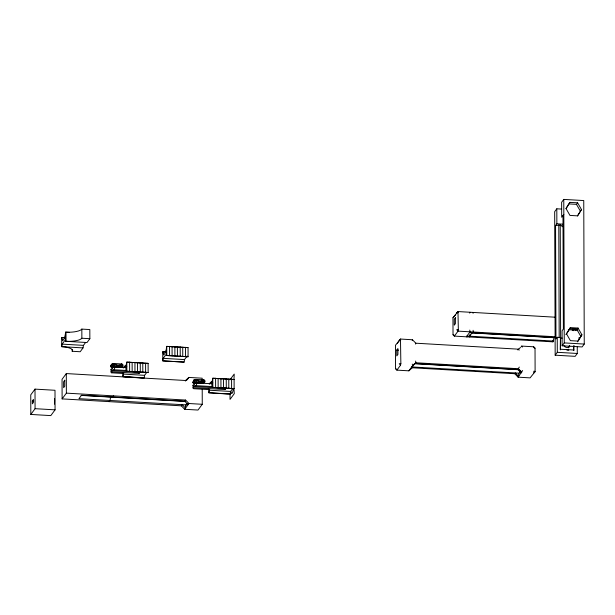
<?xml version="1.0" encoding="UTF-8"?>
<svg xmlns="http://www.w3.org/2000/svg" width="615" height="615" viewBox="0 0 615 615"><rect width="100%" height="100%" fill="white"/><g stroke="black" fill="none" stroke-linecap="round" stroke-linejoin="round"><path stroke-width="0.92" d="M560.45 337.489L560.35 349.75L560.45 337.489L557.252 337.304L555.96 339.05L555.568 225.551L556.859 223.799L556.806 208.8L561.564 209.077M126.821 366.694L126.106 367.647L114.544 367.07A4.766 1.368 -0.2 0 0 111.93 368.024L111.945 370.637A4.766 1.368 -0.2 0 1 114.013 369.769L125.975 370.453L125.952 365.233L123.446 367.493M212.805 382.807L212.09 383.768L196.539 382.953A4.766 1.368 -0.2 0 0 193.925 383.914L193.933 386.52A4.766 1.368 -0.2 0 1 196.001 385.651L211.96 386.566L211.944 381.346L209.431 383.614M89.859 338.696L81.864 338.227A13.622 3.913 -0.2 0 1 69.264 341.371L65.905 341.302L65.867 332.169L69.234 332.238A13.622 3.913 -0.2 0 0 81.833 329.094L89.821 329.563L89.859 338.696L87.015 342.532L65.697 341.294L65.267 339.911L62.138 344.131L61.723 346.668A13.622 3.913 -0.2 0 1 72.201 351.273L80.196 351.742L83.033 347.906L83.456 345.369L85.539 342.555M69.541 332.384L65.667 332.161L64.69 338.073L62.699 340.756L61.692 337.535L64.467 337.697M110.577 397.106L110.024 400.48L109.17 401.633M122.854 366.056L122.854 364.749L121.762 363.957L113.767 363.488L111.646 364.095L111.646 365.402L113.798 367.486L117.688 367.109L118.003 365.172L120.625 364.926L122.854 366.056L121.432 367.27M111.207 369.884A4.766 1.368 -0.2 0 1 111.077 369.177L111.092 371.783A4.766 1.368 -0.2 0 0 111.753 372.813L123.7 373.52L122.854 376.626L141.358 377.902L144.171 377.864L144.587 375.335L146.67 372.521M166.311 351.949L162.76 351.742L163.767 354.97L165.758 352.28L166.742 346.376L188.052 347.613L188.082 356.746L166.773 355.508L166.334 354.125L163.213 358.345L162.791 360.874L184.108 362.112L184.523 359.583L187.129 356.062M204.849 381.938L204.841 380.631L203.75 379.839L195.762 379.378L193.633 379.978L193.64 381.285L195.793 383.368L199.675 382.991L199.998 381.054L202.619 380.808L204.849 381.938L203.427 383.16M193.433 385.936A4.766 1.368 -0.2 0 1 193.072 385.059L193.079 387.673A4.766 1.368 -0.2 0 0 193.74 388.703L209.684 389.633L208.839 392.747L227.35 394.023L230.156 393.984L230.571 391.447L232.662 388.634M233.961 379.67L234.223 374.066L229.964 379.824M397.321 343.324L400.48 339.05L395.46 345.269L395.545 368.746L396.883 370.13L400.573 365.141L400.857 363.457L400.48 339.05L412.473 339.749L415.817 343.201L518.384 349.166L519.229 350.112M456.399 313.696L457.983 311.559L458.336 329.44L458.052 331.124L454.362 336.113L453.024 334.729L452.963 317.771L457.983 311.559L555.606 317.225M469.86 334.506L469.583 336.197L472.135 332.746M453.024 334.729L454.07 335.19L454.362 336.113L552.931 341.84L554.061 337.697L471.09 332.876M115.051 367.009L114.059 369.761M197.046 382.891L196.047 385.643M412.211 340.633L412.473 339.749M415.548 344.093L415.817 343.201M469.714 313.143L469.975 312.251M473.043 313.335L473.304 312.443M518.368 376.288L518.099 377.172L530.092 377.871L535.112 371.66L535.027 348.175L533.697 346.791L521.705 346.091L521.136 346.86M117.688 367.109L118.687 367.209L119.456 365.141M199.675 382.991L200.682 383.091L201.451 381.023M111.784 372.828L112.122 372.09M519.283 367.078L517.884 369.5L414.648 363.503L412.088 366.955L519.029 373.167M395.545 368.746L396.59 369.208L396.883 370.13L408.867 370.83L412.188 367.762L514.763 373.72L518.099 377.172L522.627 370.53M200.682 383.091L201.559 383.26L203.75 379.839M565.915 208.623L568.306 204.687M569.921 202.366L566.1 208.662L569.967 215.411L577.662 215.857L581.483 209.561L577.616 202.812L569.921 202.366L568.783 203.903L576.478 204.349L577.616 202.812M577.393 215.95L581.483 209.561M565.892 334.629L570.359 327.611L578.054 328.056L581.921 334.798L578.092 341.102L570.405 340.656L566.538 333.907L570.359 327.611M577.439 341.848L581.921 334.798M35.009 389.118L30.75 394.868L30.819 414.441L50.799 415.602L55.066 409.844L54.996 390.279L35.009 389.118L35.078 408.683L30.819 414.441M32.341 400.934L33.479 399.404L33.487 402.318L32.349 403.847L32.341 400.934L33.671 401.011M202.174 380.07L202.174 378.202L188.851 377.433L185.53 380.5L66.305 373.574L62.046 379.324L62.115 398.897L181.333 405.823L184.677 409.283L197.999 410.051L202.258 404.293L202.212 389.387M62.115 398.897L66.374 393.139L66.305 373.574M125.975 370.453L126.398 369.876L126.836 371.252L148.146 372.498L148.115 363.365L126.798 362.127L126.383 364.657L123.254 368.031M112.576 397.029L113.429 395.876M111.092 371.783L139.067 373.413L139.912 372.26L111.945 370.637M186.975 379.962L188.851 377.433M181.333 405.823L182.186 404.67L185.53 408.129L185.522 405.516L187.052 403.448M186.814 404.939L78.951 398.674L81.511 395.222L184.746 401.218L185.599 400.065L188.943 403.525L202.258 404.293M184.677 409.283L188.943 403.525M211.96 386.566L212.39 385.989L212.821 387.373L234.131 388.611L234.1 379.478L212.79 378.24L212.367 380.77L209.238 384.152M193.079 387.673L225.052 389.526L225.905 388.38L193.933 386.52M396.767 350.066L397.897 348.528L397.92 354.401L396.783 355.931L396.767 350.066L398.543 350.166M408.867 370.83L412.565 365.84L415.886 362.773L518.453 368.731L521.797 372.19M412.188 367.762L412.757 366.994L409.436 370.061M455.346 315.118L452.963 317.771M556.806 208.8L554.676 211.675L555.176 355.186L575.156 356.346L577.285 353.471L577.262 346.906M562.979 215.534L563.378 329.033L562.087 330.778L562.141 345.784L582.121 346.945L584.25 344.069L583.75 200.559L563.771 199.398L561.633 202.274L561.687 217.28L563.817 214.404M469.676 337.005L470.244 336.236L466.347 336.812L470.045 331.823L469.768 330.101M472.804 332.784L473.373 332.015L473.104 330.293M518.384 349.166L517.815 349.927L520.475 347.475M514.763 373.72L515.332 372.951L518.668 376.411L518.66 373.797L520.705 371.037M555.176 355.186L557.305 352.31L557.252 337.304M562.141 345.784L564.27 342.909L563.771 199.398M577.908 330.255L577.108 329.325L578.054 328.056M568.837 329.771L577.439 330.078M120.263 367.609L121.97 365.325L121.962 364.026M121.201 367.347L122.654 365.74L122.654 364.434M203.196 383.23L204.649 381.623L204.641 380.324M573.833 350.273L574.064 345.507M185.338 381.039L187.998 378.579M411.996 366.609L415.886 362.773L415.609 361.051M120.625 364.926L121.762 363.957M111.646 365.402L115.297 364.61L118.003 365.172M121.378 367.47L122.008 367.201M193.64 381.285L197.292 380.5L199.998 381.054M555.568 225.551L560.242 225.021A6.949 1.999 -0.2 0 0 562.195 225.882L562.91 226.812M456.661 312.781L458.275 312.474M399.158 340.279L400.772 339.972M458.336 329.44L456.714 329.74L458.052 331.124L555.676 336.797M400.857 363.457L399.235 363.765L400.573 365.141M568.298 329.702L568.975 329.586M569.421 328.879L569.928 328.817A6.949 1.999 -0.2 0 1 576.724 329.21L577.108 329.325M188.082 356.746L166.773 355.508L166.742 346.376L188.052 347.613M148.146 372.498L126.836 371.252L126.798 362.127L133.909 362.535M234.131 388.611L212.821 387.373L212.79 378.24L234.1 379.478M556.859 223.799L562.564 224.137M469.476 332.592L556.06 337.62M560.303 338.012L562.179 338.119M466.916 336.044L553.5 341.071M564.27 342.909L584.25 344.069M560.496 349.235L574.079 350.02M566.907 350.135L568.783 350.243M557.305 352.31L577.285 353.471M414.572 363.688L519.114 369.761M62.138 344.131L83.456 345.369M83.033 347.906L61.723 346.668L61.692 337.535A13.622 3.913 -0.2 0 1 65.044 337.866M163.213 358.345L184.523 359.583M184.108 362.112L162.791 360.874L162.76 351.742L165.281 352.088M135.684 362.642L144.563 363.158M146.339 363.257L148.115 363.365M112.299 368.047L110.792 366.555L110.792 365.249L112.66 365.356M123.277 374.097L144.587 375.335M144.171 377.864L122.854 376.626L122.839 372.974M209.261 390.21L230.571 391.447M230.156 393.984L208.839 392.747L208.831 389.095M66.374 393.139L185.599 400.065M81.126 395.391L185.092 401.434M35.078 408.683L55.066 409.844M118.687 367.209L119.571 367.378L120.932 364.657M201.559 383.26L202.25 383.491L203.957 381.215L203.957 379.909M535.027 348.175L533.981 347.713L533.697 346.791M561.91 226.243L562.402 226.466M192.979 381.446L192.787 382.438L193.671 383.16M111.684 367.278L110.992 366.863L110.792 365.249M195.762 379.378L197.292 380.5M113.767 363.488L115.297 364.61M65.121 336.182L65.544 336.505M192.987 382.745L194.286 383.929M192.787 382.438L194.401 383.998M110.792 366.555L112.407 368.116M517.884 369.5L521.228 372.951M184.746 401.218L188.09 404.678M521.705 346.091L522.542 347.045M195.793 383.368L194.263 381.023L194.263 379.716M113.798 367.486L112.276 365.141L112.268 363.834M576.478 204.349L580.345 211.091M577.301 330.263L580.783 336.336M196.6 383.168L195.478 379.417M114.613 367.278L113.491 363.534M552.647 340.918L552.931 341.84M233.892 388.496L234.292 393.638L230.033 399.396L230.018 395.476L230.909 391.655A6.811 1.368 -86.7 0 0 231.786 393.531L232.155 393.254A6.811 1.368 -86.7 0 0 233.369 388.334M197.561 383.03L196.923 380.193M115.574 367.147L114.936 364.303M412.288 364.118L412.565 365.84M198.522 380.854L198.614 382.968M116.527 364.972L116.619 367.086M579.038 337.558L579.038 339.365M575.901 328.764L575.909 330.67M573.81 328.794L573.818 330.709M573.457 345.999L573.472 350.512M572.365 328.71L572.373 330.624M560.242 225.021L560.634 338.519M558.797 224.936L559.189 337.481M231.578 379.132L231.609 388.265M228.772 379.171L228.803 388.303M226.251 378.825L226.282 387.957M225.044 387.788L225.052 389.526M223.445 378.863L223.476 387.996M220.923 378.509L220.954 387.642M218.117 378.548L218.148 387.681M215.596 378.202L215.627 387.335M185.53 347.267L185.561 356.4M182.724 347.298L182.755 356.431M180.203 346.952L180.233 356.085M177.397 346.991L177.428 356.123M174.875 346.645L174.906 355.778M172.069 346.683L172.1 355.816M169.548 346.337L169.579 355.47M166.196 350.396L166.204 352.841M145.594 363.019L145.624 372.144M142.788 363.05L142.818 372.183M140.266 362.704L140.297 371.837M139.059 371.675L139.067 373.413M137.46 362.742L137.491 371.875M134.939 362.396L134.969 371.529M132.133 362.435L132.163 371.568M129.604 362.089L129.642 371.222M81.833 329.094L81.864 338.227M72.193 349.451L72.201 351.273M65.667 332.161L65.697 341.294M54.535 398.689A8.172 1.637 -86.7 0 1 54.604 400.634L54.55 402.74A8.172 1.637 -86.7 0 1 54.451 404.163M569.782 346.061A3.406 3.19 36.5 0 1 564.009 345.722M569.405 345.561A3.406 3.19 36.5 0 1 568.437 347.813M534.066 371.199L533.782 372.882L535.112 371.66L534.066 371.199M64.76 380.247L63.622 381.784L63.645 387.658L64.783 386.12L64.76 380.247M455.392 317.771L454.254 319.308L454.277 325.174L455.408 323.644L455.392 317.771"/></g></svg>
